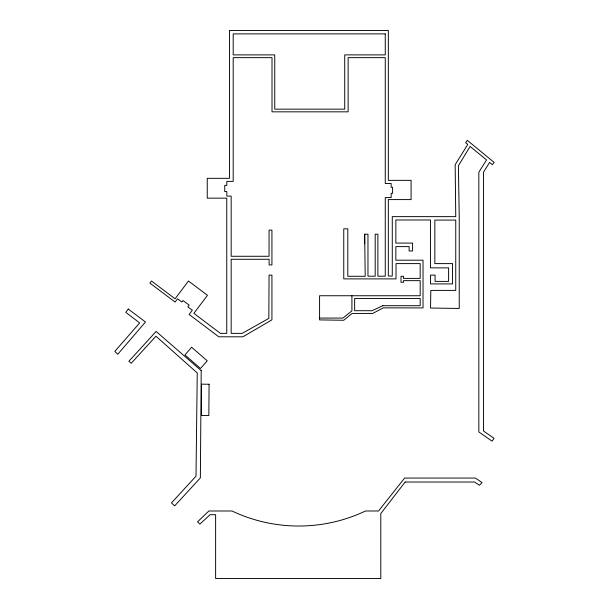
<?xml version="1.0" encoding="UTF-8"?>
<svg xmlns="http://www.w3.org/2000/svg" width="609" height="609" viewBox="0 0 609 609"><rect width="100%" height="100%" fill="white"/><g stroke="black" fill="none" stroke-linecap="round" stroke-linejoin="round"><path stroke-width="0.91" d="M364.684 234.199L367.965 234.199L367.965 276.204L375.19 276.204L375.19 234.199L377.877 234.199L377.877 276.204L385.261 276.204L385.261 197.575L391.161 197.575L391.161 193.289L392.592 193.289L392.592 187.321L391.161 187.321L391.161 183.461L385.261 183.461L385.261 57.649L348.127 57.649L348.127 111.835L272.01 111.835L272.01 57.649L233.194 57.649L233.194 181.398L226.837 181.398L226.837 185.349L224.744 185.349L224.744 191.569L226.837 191.569L226.837 196.106L231.161 196.106L231.161 256.275L269.056 256.275L269.056 230.118L271.926 230.118L271.926 264.953L269.109 264.953L269.14 259.274L231.161 259.274L231.161 333.374L242.169 333.374L268.835 318.4L269.056 275.123L271.926 275.123L271.926 319.847L242.915 336.807L218.798 336.807L189.14 314.465L192.322 310.24L187.823 306.852L189.14 305.109L183.027 300.511L181.87 302.056L177.539 298.798L175.08 302.056L149.905 283.094L151.466 281.008L175.08 298.798L188.478 281.008L207.471 295.312L193.875 313.369L220.45 333.382L226.754 333.382L226.754 198.153L207.243 198.153L207.243 178.323L229.448 178.323L229.448 30.45L388.329 30.45L388.329 180.348L411.09 180.348L411.09 199.592L388.329 199.592L388.329 276.037L392.272 276.037L392.272 216.637L455.76 216.637L455.159 164.719L467.773 144.462L465.649 142.81L467.301 140.314L494.158 162.42L492.316 164.658L489.59 162.42L483.485 172.225L483.485 430.997L494.044 438.32L492.08 441.152L478.834 431.964L478.834 172.225L486.538 159.916L470.102 146.434L458.394 165.77L459.232 216.637L459.232 308.466L430.54 308.025L430.814 290.402L455.76 290.402L455.76 220.085L434.841 220.085L434.841 263.606L452.548 263.606L452.548 283.916L430.54 283.916L430.54 275.093L435.077 275.093L435.077 281.396L448.605 281.396L448.605 267.869L430.54 267.869L430.54 219.978L395.858 219.978L395.858 243.082L412.575 243.082L412.575 250.984L409.126 250.984L409.126 246.615L395.858 246.615L395.858 260.188L423.034 260.188L423.034 307.91L383.282 307.865L372.731 313.429L352.063 313.429L343.758 320.258L319.58 319.915L319.58 295.746L420.172 295.746L420.172 280.658L403.531 280.658L403.531 282.256L401.011 282.256L401.011 276.288L403.531 276.288L403.531 278.389L420.172 278.389L420.172 263.606L396.025 263.606L396.025 278.892L343.765 278.892L343.765 228.824L347.8 228.824L347.8 276.288L365.194 276.288L364.684 234.199L364.684 243.859M319.58 318.073L342.936 318.073L351.918 310.872L351.918 295.746M201.206 370.615L200.361 477.898L174.669 505.866L171.456 502.912L196.007 476.185L197.247 372.936L155.95 336.221L131.232 363.261L128.872 361.289L156.11 331.441L201.206 370.615M209.085 384.233L208.834 415.574L201.48 415.513L201.48 384.172L209.085 384.233M128.225 309.029L125.766 312.333L139.651 322.945L114.842 351.37L117.781 354.24L145.49 321.994L128.225 309.029M405.137 482.016L380.8 513.577L380.8 578.55L215.624 578.55L215.624 514.704L210.082 514.704L199.965 524.052L197.514 521.844L208.879 510.989L231.983 510.989A155.744 155.744 0 0 0 365.522 510.989L378.547 510.989L404.612 478.057L475.355 478.057L482.054 482.541L479.428 485.244L474.617 482.016L405.137 482.016M191.622 347.259L184.946 354.948L200.521 368.483L207.205 360.787L191.622 347.259M382.855 305.703L372.114 310.704L354.644 310.704L354.644 298.44L420.172 298.44L420.172 305.703L382.855 305.703M385.261 33.883L233.194 33.883L233.194 54.886L274.743 54.886L274.743 109.163L344.724 109.163L344.724 54.886L385.261 54.886L385.261 33.883"/></g></svg>
